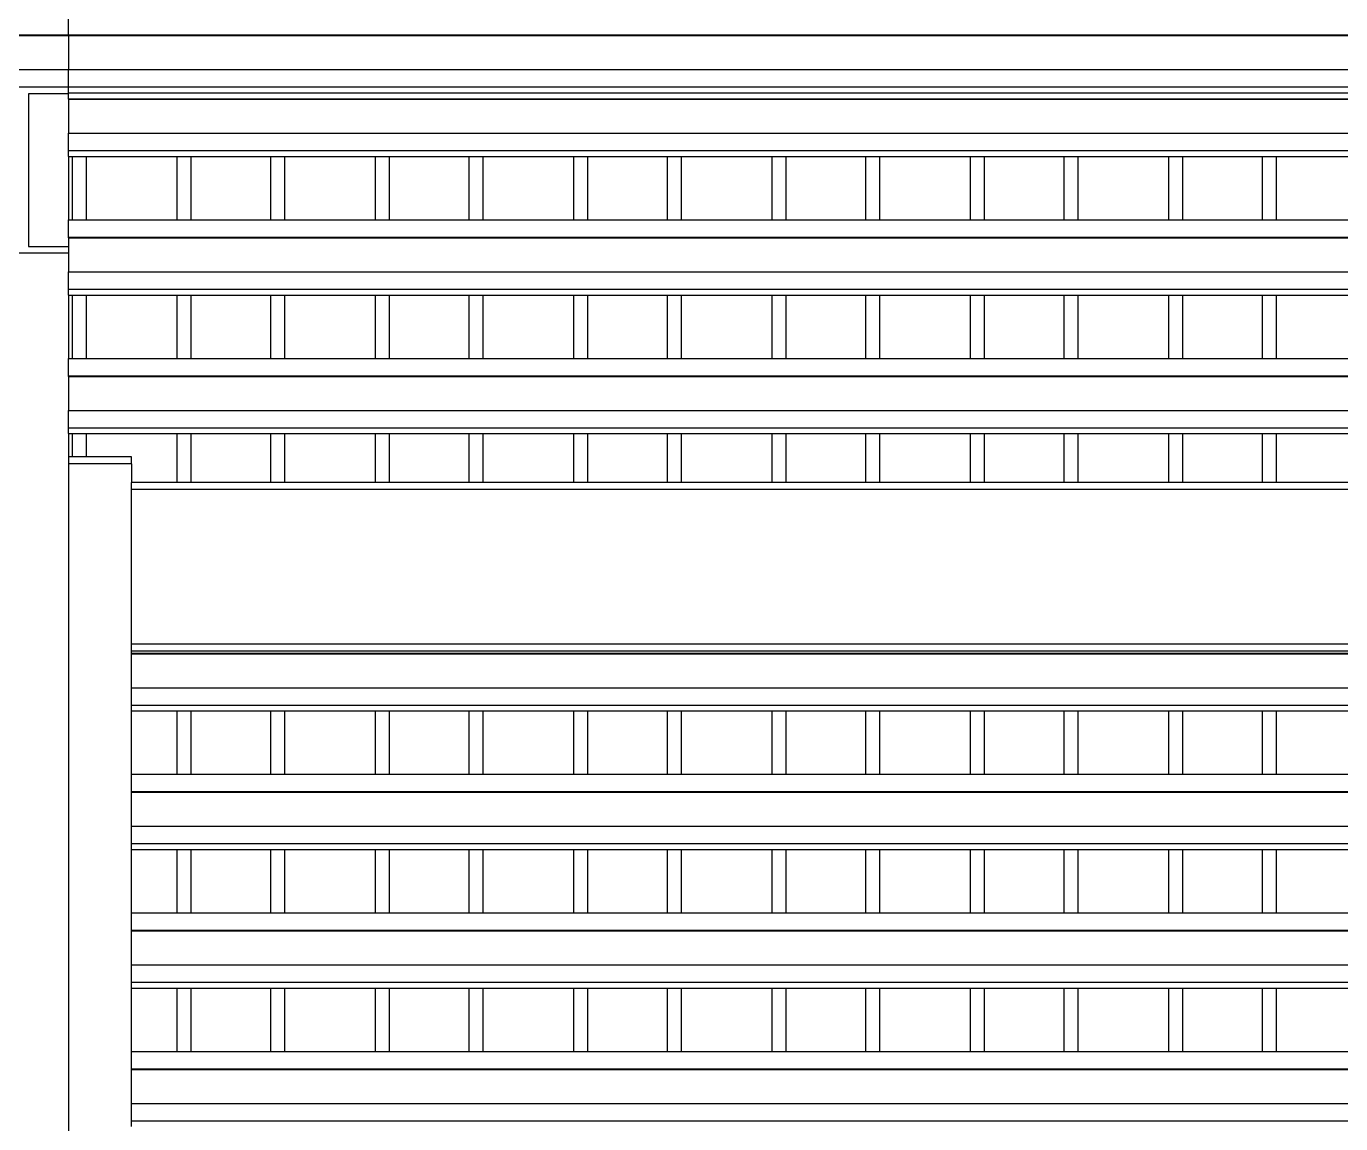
# Model space of a CAD drawing. Extents: x -92 to 92, y -11 to 21.
# Drawn here: x -47.209 to -45.337, y 16.013 to 17.576 of the extents above; entities that cross this region are included whole.
import ezdxf

# ---------------------------------------------------------------- set-up
doc = ezdxf.new("R2010")
doc.units = 0
doc.layers.get('0').update_dxf_attribs({"linetype": 'CONTINUOUS'})

msp = doc.modelspace()

# ---------------------------------------------------------------- linework, layer by layer
for p, q in [((-47.1487, 17.5632), (-47.1487, 17.5879)), ((-47.2687, 17.5632), (-47.1487, 17.5632)), ((-47.2687, 17.5624), (-47.1487, 17.5624)), ((-47.1487, 17.5624), (-47.1487, 17.5632)), ((-47.1487, 17.5632), (-29.151, 17.5632)), ((-47.1487, 17.5624), (-47.1487, 17.5139)), ((-47.1487, 17.5624), (-29.151, 17.5624)), ((-47.2687, 17.5139), (-47.1487, 17.5139)), ((-47.1487, 17.4892), (-47.1487, 17.5139)), ((-47.1487, 17.5139), (-29.151, 17.5139)), ((-47.2687, 17.4892), (-47.1487, 17.4892)), ((-47.1487, 17.481), (-47.1487, 17.4892)), ((-47.1487, 17.4892), (-43.5187, 17.4892)), ((-47.1487, 17.4796), (-47.2056, 17.4796)), ((-47.2056, 17.4796), (-47.2056, 17.2622)), ((-47.1487, 17.481), (-43.5187, 17.481)), ((-47.1487, 17.4796), (-47.1487, 17.481)), ((-47.1487, 17.4725), (-47.1487, 17.4796)), ((-47.1487, 17.4717), (-47.1487, 17.4725)), ((-47.1487, 17.4725), (-43.5187, 17.4725)), ((-47.1487, 17.4717), (-43.5187, 17.4717)), ((-47.1487, 17.4717), (-47.1487, 17.4232)), ((-47.1487, 17.3985), (-47.1487, 17.4232)), ((-47.1487, 17.4232), (-43.5187, 17.4232)), ((-47.1487, 17.3903), (-47.1487, 17.3985)), ((-47.1487, 17.3985), (-43.5187, 17.3985)), ((-47.1487, 17.3903), (-47.1487, 17.2999)), ((-47.1487, 17.3903), (-47.143, 17.3903)), ((-47.143, 17.2999), (-47.143, 17.3903)), ((-47.143, 17.3903), (-47.1229, 17.3903)), ((-47.1229, 17.2999), (-47.1229, 17.3903)), ((-47.1229, 17.3903), (-46.994, 17.3903)), ((-46.994, 17.2999), (-46.994, 17.3903)), ((-46.994, 17.3903), (-46.9738, 17.3903)), ((-46.9738, 17.2999), (-46.9738, 17.3903)), ((-46.9738, 17.3903), (-46.8606, 17.3903)), ((-46.8606, 17.2999), (-46.8606, 17.3903)), ((-46.8606, 17.3903), (-46.8404, 17.3903)), ((-46.8404, 17.2999), (-46.8404, 17.3903)), ((-46.8404, 17.3903), (-46.7116, 17.3903)), ((-46.7116, 17.2999), (-46.7116, 17.3903)), ((-46.7116, 17.3903), (-46.6914, 17.3903)), ((-46.6914, 17.2999), (-46.6914, 17.3903)), ((-46.6914, 17.3903), (-46.5782, 17.3903)), ((-46.5782, 17.2999), (-46.5782, 17.3903)), ((-46.5782, 17.3903), (-46.558, 17.3903)), ((-46.558, 17.2999), (-46.558, 17.3903)), ((-46.558, 17.3903), (-46.4292, 17.3903)), ((-46.4292, 17.2999), (-46.4292, 17.3903)), ((-46.4292, 17.3903), (-46.409, 17.3903)), ((-46.409, 17.2999), (-46.409, 17.3903)), ((-46.409, 17.3903), (-46.2958, 17.3903)), ((-46.2958, 17.2999), (-46.2958, 17.3903)), ((-46.2958, 17.3903), (-46.2756, 17.3903)), ((-46.2756, 17.2999), (-46.2756, 17.3903)), ((-46.2756, 17.3903), (-46.1468, 17.3903)), ((-46.1468, 17.2999), (-46.1468, 17.3903)), ((-46.1468, 17.3903), (-46.1266, 17.3903)), ((-46.1266, 17.2999), (-46.1266, 17.3903)), ((-46.1266, 17.3903), (-46.0134, 17.3903)), ((-46.0134, 17.2999), (-46.0134, 17.3903)), ((-46.0134, 17.3903), (-45.9932, 17.3903)), ((-45.9932, 17.2999), (-45.9932, 17.3903)), ((-45.9932, 17.3903), (-45.8644, 17.3903)), ((-45.8644, 17.2999), (-45.8644, 17.3903)), ((-45.8644, 17.3903), (-45.8442, 17.3903)), ((-45.8442, 17.2999), (-45.8442, 17.3903)), ((-45.8442, 17.3903), (-45.731, 17.3903)), ((-45.731, 17.2999), (-45.731, 17.3903)), ((-45.731, 17.3903), (-45.7108, 17.3903)), ((-45.7108, 17.2999), (-45.7108, 17.3903)), ((-45.7108, 17.3903), (-45.5819, 17.3903)), ((-45.5819, 17.2999), (-45.5819, 17.3903)), ((-45.5819, 17.3903), (-45.5618, 17.3903)), ((-45.5618, 17.2999), (-45.5618, 17.3903)), ((-45.5618, 17.3903), (-45.4485, 17.3903)), ((-45.4485, 17.2999), (-45.4485, 17.3903)), ((-45.4485, 17.3903), (-45.4284, 17.3903)), ((-45.4284, 17.2999), (-45.4284, 17.3903)), ((-45.4284, 17.3903), (-45.2995, 17.3903)), ((-47.1487, 17.2752), (-47.1487, 17.2999)), ((-47.1487, 17.2999), (-47.143, 17.2999)), ((-47.143, 17.2999), (-47.1229, 17.2999)), ((-47.1229, 17.2999), (-46.994, 17.2999)), ((-46.994, 17.2999), (-46.9738, 17.2999)), ((-46.9738, 17.2999), (-46.8606, 17.2999)), ((-46.8606, 17.2999), (-46.8404, 17.2999)), ((-46.8404, 17.2999), (-46.7116, 17.2999)), ((-46.7116, 17.2999), (-46.6914, 17.2999)), ((-46.6914, 17.2999), (-46.5782, 17.2999)), ((-46.5782, 17.2999), (-46.558, 17.2999)), ((-46.558, 17.2999), (-46.4292, 17.2999)), ((-46.4292, 17.2999), (-46.409, 17.2999)), ((-46.409, 17.2999), (-46.2958, 17.2999)), ((-46.2958, 17.2999), (-46.2756, 17.2999)), ((-46.2756, 17.2999), (-46.1468, 17.2999)), ((-46.1468, 17.2999), (-46.1266, 17.2999)), ((-46.1266, 17.2999), (-46.0134, 17.2999)), ((-46.0134, 17.2999), (-45.9932, 17.2999)), ((-45.9932, 17.2999), (-45.8644, 17.2999)), ((-45.8644, 17.2999), (-45.8442, 17.2999)), ((-45.8442, 17.2999), (-45.731, 17.2999)), ((-45.731, 17.2999), (-45.7108, 17.2999)), ((-45.7108, 17.2999), (-45.5819, 17.2999)), ((-45.5819, 17.2999), (-45.5618, 17.2999)), ((-45.5618, 17.2999), (-45.4485, 17.2999)), ((-45.4485, 17.2999), (-45.4284, 17.2999)), ((-45.4284, 17.2999), (-45.2995, 17.2999)), ((-47.2056, 17.2622), (-47.1487, 17.2622)), ((-47.1487, 17.2744), (-47.1487, 17.2752)), ((-47.1487, 17.2752), (-43.5187, 17.2752)), ((-47.1487, 17.2744), (-43.5187, 17.2744)), ((-47.1487, 17.2744), (-47.1487, 17.2622)), ((-47.1487, 17.2622), (-47.1487, 17.2525)), ((-47.1487, 17.2525), (-47.2687, 17.2525)), ((-47.1487, 17.2525), (-47.1487, 17.2259)), ((-47.1487, 17.2012), (-47.1487, 17.2259)), ((-47.1487, 17.2259), (-43.5187, 17.2259)), ((-47.1487, 17.193), (-47.1487, 17.2012)), ((-47.1487, 17.2012), (-43.5187, 17.2012)), ((-47.1487, 17.193), (-47.143, 17.193)), ((-47.1487, 17.193), (-47.1487, 17.1026)), ((-47.143, 17.1026), (-47.143, 17.193)), ((-47.143, 17.193), (-47.1229, 17.193)), ((-47.1229, 17.1026), (-47.1229, 17.193)), ((-47.1229, 17.193), (-46.994, 17.193)), ((-46.994, 17.1026), (-46.994, 17.193)), ((-46.994, 17.193), (-46.9738, 17.193)), ((-46.9738, 17.1026), (-46.9738, 17.193)), ((-46.9738, 17.193), (-46.8606, 17.193)), ((-46.8606, 17.1026), (-46.8606, 17.193)), ((-46.8606, 17.193), (-46.8404, 17.193)), ((-46.8404, 17.1026), (-46.8404, 17.193)), ((-46.8404, 17.193), (-46.7116, 17.193)), ((-46.7116, 17.1026), (-46.7116, 17.193)), ((-46.7116, 17.193), (-46.6914, 17.193)), ((-46.6914, 17.1026), (-46.6914, 17.193)), ((-46.6914, 17.193), (-46.5782, 17.193)), ((-46.5782, 17.1026), (-46.5782, 17.193)), ((-46.5782, 17.193), (-46.558, 17.193)), ((-46.558, 17.1026), (-46.558, 17.193)), ((-46.558, 17.193), (-46.4292, 17.193)), ((-46.4292, 17.1026), (-46.4292, 17.193)), ((-46.4292, 17.193), (-46.409, 17.193)), ((-46.409, 17.1026), (-46.409, 17.193)), ((-46.409, 17.193), (-46.2958, 17.193)), ((-46.2958, 17.1026), (-46.2958, 17.193)), ((-46.2958, 17.193), (-46.2756, 17.193)), ((-46.2756, 17.1026), (-46.2756, 17.193)), ((-46.2756, 17.193), (-46.1468, 17.193)), ((-46.1468, 17.1026), (-46.1468, 17.193)), ((-46.1468, 17.193), (-46.1266, 17.193)), ((-46.1266, 17.1026), (-46.1266, 17.193)), ((-46.1266, 17.193), (-46.0134, 17.193)), ((-46.0134, 17.1026), (-46.0134, 17.193)), ((-46.0134, 17.193), (-45.9932, 17.193)), ((-45.9932, 17.1026), (-45.9932, 17.193)), ((-45.9932, 17.193), (-45.8644, 17.193)), ((-45.8644, 17.1026), (-45.8644, 17.193)), ((-45.8644, 17.193), (-45.8442, 17.193)), ((-45.8442, 17.1026), (-45.8442, 17.193)), ((-45.8442, 17.193), (-45.731, 17.193)), ((-45.731, 17.1026), (-45.731, 17.193)), ((-45.731, 17.193), (-45.7108, 17.193)), ((-45.7108, 17.1026), (-45.7108, 17.193)), ((-45.7108, 17.193), (-45.5819, 17.193)), ((-45.5819, 17.1026), (-45.5819, 17.193)), ((-45.5819, 17.193), (-45.5618, 17.193)), ((-45.5618, 17.1026), (-45.5618, 17.193)), ((-45.5618, 17.193), (-45.4485, 17.193)), ((-45.4485, 17.1026), (-45.4485, 17.193)), ((-45.4485, 17.193), (-45.4284, 17.193)), ((-45.4284, 17.1026), (-45.4284, 17.193)), ((-45.4284, 17.193), (-45.2995, 17.193)), ((-47.1487, 17.0779), (-47.1487, 17.1026)), ((-47.1487, 17.1026), (-47.143, 17.1026)), ((-47.143, 17.1026), (-47.1229, 17.1026)), ((-47.1229, 17.1026), (-46.994, 17.1026)), ((-46.994, 17.1026), (-46.9738, 17.1026)), ((-46.9738, 17.1026), (-46.8606, 17.1026)), ((-46.8606, 17.1026), (-46.8404, 17.1026)), ((-46.8404, 17.1026), (-46.7116, 17.1026)), ((-46.7116, 17.1026), (-46.6914, 17.1026)), ((-46.6914, 17.1026), (-46.5782, 17.1026)), ((-46.5782, 17.1026), (-46.558, 17.1026)), ((-46.558, 17.1026), (-46.4292, 17.1026)), ((-46.4292, 17.1026), (-46.409, 17.1026)), ((-46.409, 17.1026), (-46.2958, 17.1026)), ((-46.2958, 17.1026), (-46.2756, 17.1026)), ((-46.2756, 17.1026), (-46.1468, 17.1026)), ((-46.1468, 17.1026), (-46.1266, 17.1026)), ((-46.1266, 17.1026), (-46.0134, 17.1026)), ((-46.0134, 17.1026), (-45.9932, 17.1026)), ((-45.9932, 17.1026), (-45.8644, 17.1026)), ((-45.8644, 17.1026), (-45.8442, 17.1026)), ((-45.8442, 17.1026), (-45.731, 17.1026)), ((-45.731, 17.1026), (-45.7108, 17.1026)), ((-45.7108, 17.1026), (-45.5819, 17.1026)), ((-45.5819, 17.1026), (-45.5618, 17.1026)), ((-45.5618, 17.1026), (-45.4485, 17.1026)), ((-45.4485, 17.1026), (-45.4284, 17.1026)), ((-45.4284, 17.1026), (-45.2995, 17.1026)), ((-47.1487, 17.0771), (-47.1487, 17.0779)), ((-47.1487, 17.0779), (-43.5187, 17.0779)), ((-47.1487, 17.0771), (-43.5187, 17.0771)), ((-47.1487, 17.0771), (-47.1487, 17.0286)), ((-47.1487, 17.0039), (-47.1487, 17.0286)), ((-47.1487, 17.0286), (-43.5187, 17.0286)), ((-47.1487, 16.9957), (-47.1487, 17.0039)), ((-47.1487, 17.0039), (-43.5187, 17.0039)), ((-47.1487, 16.9957), (-47.143, 16.9957)), ((-47.1487, 16.9957), (-47.1487, 16.9626)), ((-47.143, 16.9626), (-47.143, 16.9957)), ((-47.143, 16.9957), (-47.1229, 16.9957)), ((-47.1229, 16.9626), (-47.1229, 16.9957)), ((-47.1229, 16.9957), (-46.994, 16.9957)), ((-46.994, 16.9261), (-46.994, 16.9957)), ((-46.994, 16.9957), (-46.9738, 16.9957)), ((-46.9738, 16.9261), (-46.9738, 16.9957)), ((-46.9738, 16.9957), (-46.8606, 16.9957)), ((-46.8606, 16.9261), (-46.8606, 16.9957)), ((-46.8606, 16.9957), (-46.8404, 16.9957)), ((-46.8404, 16.9261), (-46.8404, 16.9957)), ((-46.8404, 16.9957), (-46.7116, 16.9957)), ((-46.7116, 16.9261), (-46.7116, 16.9957)), ((-46.7116, 16.9957), (-46.6914, 16.9957)), ((-46.6914, 16.9261), (-46.6914, 16.9957)), ((-46.6914, 16.9957), (-46.5782, 16.9957)), ((-46.5782, 16.9261), (-46.5782, 16.9957)), ((-46.5782, 16.9957), (-46.558, 16.9957)), ((-46.558, 16.9261), (-46.558, 16.9957)), ((-46.558, 16.9957), (-46.4292, 16.9957)), ((-46.4292, 16.9261), (-46.4292, 16.9957)), ((-46.4292, 16.9957), (-46.409, 16.9957)), ((-46.409, 16.9261), (-46.409, 16.9957)), ((-46.409, 16.9957), (-46.2958, 16.9957)), ((-46.2958, 16.9261), (-46.2958, 16.9957)), ((-46.2958, 16.9957), (-46.2756, 16.9957)), ((-46.2756, 16.9261), (-46.2756, 16.9957)), ((-46.2756, 16.9957), (-46.1468, 16.9957)), ((-46.1468, 16.9261), (-46.1468, 16.9957)), ((-46.1468, 16.9957), (-46.1266, 16.9957)), ((-46.1266, 16.9261), (-46.1266, 16.9957)), ((-46.1266, 16.9957), (-46.0134, 16.9957)), ((-46.0134, 16.9261), (-46.0134, 16.9957)), ((-46.0134, 16.9957), (-45.9932, 16.9957)), ((-45.9932, 16.9261), (-45.9932, 16.9957)), ((-45.9932, 16.9957), (-45.8644, 16.9957)), ((-45.8644, 16.9261), (-45.8644, 16.9957)), ((-45.8644, 16.9957), (-45.8442, 16.9957)), ((-45.8442, 16.9261), (-45.8442, 16.9957)), ((-45.8442, 16.9957), (-45.731, 16.9957)), ((-45.731, 16.9261), (-45.731, 16.9957)), ((-45.731, 16.9957), (-45.7108, 16.9957)), ((-45.7108, 16.9261), (-45.7108, 16.9957)), ((-45.7108, 16.9957), (-45.5819, 16.9957)), ((-45.5819, 16.9261), (-45.5819, 16.9957)), ((-45.5819, 16.9957), (-45.5618, 16.9957)), ((-45.5618, 16.9261), (-45.5618, 16.9957)), ((-45.5618, 16.9957), (-45.4485, 16.9957)), ((-45.4485, 16.9261), (-45.4485, 16.9957)), ((-45.4485, 16.9957), (-45.4284, 16.9957)), ((-45.4284, 16.9261), (-45.4284, 16.9957)), ((-45.4284, 16.9957), (-45.2995, 16.9957)), ((-47.143, 16.9626), (-47.1487, 16.9626)), ((-47.1487, 16.9626), (-47.1487, 16.9528)), ((-47.1229, 16.9626), (-47.143, 16.9626)), ((-47.0587, 16.9626), (-47.1229, 16.9626)), ((-47.0587, 16.9528), (-47.0587, 16.9626)), ((-47.0587, 16.9528), (-47.1487, 16.9528)), ((-47.1487, 16.9528), (-47.1487, 16.9527)), ((-47.1487, 16.9527), (-47.1487, 11.0141)), ((-47.0587, 16.9527), (-47.1487, 16.9527)), ((-47.0587, 16.9527), (-47.0587, 16.9528)), ((-47.0587, 16.9527), (-47.0587, 16.9261)), ((-46.994, 16.9261), (-47.0587, 16.9261)), ((-47.0587, 16.9163), (-47.0587, 16.9261)), ((-46.9738, 16.9261), (-46.994, 16.9261)), ((-46.8606, 16.9261), (-46.9738, 16.9261)), ((-46.8404, 16.9261), (-46.8606, 16.9261)), ((-46.7116, 16.9261), (-46.8404, 16.9261)), ((-46.6914, 16.9261), (-46.7116, 16.9261)), ((-46.5782, 16.9261), (-46.6914, 16.9261)), ((-46.558, 16.9261), (-46.5782, 16.9261)), ((-46.4292, 16.9261), (-46.558, 16.9261)), ((-46.409, 16.9261), (-46.4292, 16.9261)), ((-46.2958, 16.9261), (-46.409, 16.9261)), ((-46.2756, 16.9261), (-46.2958, 16.9261)), ((-46.1468, 16.9261), (-46.2756, 16.9261)), ((-46.1266, 16.9261), (-46.1468, 16.9261)), ((-46.0134, 16.9261), (-46.1266, 16.9261)), ((-45.9932, 16.9261), (-46.0134, 16.9261)), ((-45.8644, 16.9261), (-45.9932, 16.9261)), ((-45.8442, 16.9261), (-45.8644, 16.9261)), ((-45.731, 16.9261), (-45.8442, 16.9261)), ((-45.7108, 16.9261), (-45.731, 16.9261)), ((-45.5819, 16.9261), (-45.7108, 16.9261)), ((-45.5618, 16.9261), (-45.5819, 16.9261)), ((-45.4485, 16.9261), (-45.5618, 16.9261)), ((-45.4284, 16.9261), (-45.4485, 16.9261)), ((-45.2995, 16.9261), (-45.4284, 16.9261)), ((-43.5187, 16.9163), (-47.0587, 16.9163)), ((-47.0587, 16.6959), (-47.0587, 16.9163)), ((-43.5187, 16.6959), (-47.0587, 16.6959)), ((-47.0587, 16.6861), (-47.0587, 16.6959)), ((-43.5187, 16.6861), (-47.0587, 16.6861)), ((-47.0587, 16.6834), (-47.0587, 16.6861)), ((-47.0587, 16.6834), (-43.5187, 16.6834)), ((-47.0587, 16.6825), (-47.0587, 16.6834)), ((-47.0587, 16.6825), (-43.5187, 16.6825)), ((-47.0587, 16.6341), (-47.0587, 16.6825)), ((-47.0587, 16.6341), (-43.5187, 16.6341)), ((-47.0587, 16.6094), (-47.0587, 16.6341)), ((-47.0587, 16.6094), (-43.5187, 16.6094)), ((-47.0587, 16.6012), (-47.0587, 16.6094)), ((-47.0587, 16.6012), (-46.994, 16.6012)), ((-47.0587, 16.5108), (-47.0587, 16.6012)), ((-46.994, 16.5108), (-46.994, 16.6012)), ((-46.994, 16.6012), (-46.9738, 16.6012)), ((-46.9738, 16.5108), (-46.9738, 16.6012)), ((-46.9738, 16.6012), (-46.8606, 16.6012)), ((-46.8606, 16.5108), (-46.8606, 16.6012)), ((-46.8606, 16.6012), (-46.8404, 16.6012)), ((-46.8404, 16.5108), (-46.8404, 16.6012)), ((-46.8404, 16.6012), (-46.7116, 16.6012)), ((-46.7116, 16.5108), (-46.7116, 16.6012)), ((-46.7116, 16.6012), (-46.6914, 16.6012)), ((-46.6914, 16.5108), (-46.6914, 16.6012)), ((-46.6914, 16.6012), (-46.5782, 16.6012)), ((-46.5782, 16.5108), (-46.5782, 16.6012)), ((-46.5782, 16.6012), (-46.558, 16.6012)), ((-46.558, 16.5108), (-46.558, 16.6012)), ((-46.558, 16.6012), (-46.4292, 16.6012)), ((-46.4292, 16.5108), (-46.4292, 16.6012)), ((-46.4292, 16.6012), (-46.409, 16.6012)), ((-46.409, 16.5108), (-46.409, 16.6012)), ((-46.409, 16.6012), (-46.2958, 16.6012)), ((-46.2958, 16.5108), (-46.2958, 16.6012)), ((-46.2958, 16.6012), (-46.2756, 16.6012)), ((-46.2756, 16.5108), (-46.2756, 16.6012)), ((-46.2756, 16.6012), (-46.1468, 16.6012)), ((-46.1468, 16.5108), (-46.1468, 16.6012)), ((-46.1468, 16.6012), (-46.1266, 16.6012)), ((-46.1266, 16.5108), (-46.1266, 16.6012)), ((-46.1266, 16.6012), (-46.0134, 16.6012)), ((-46.0134, 16.5108), (-46.0134, 16.6012)), ((-46.0134, 16.6012), (-45.9932, 16.6012)), ((-45.9932, 16.5108), (-45.9932, 16.6012)), ((-45.9932, 16.6012), (-45.8644, 16.6012)), ((-45.8644, 16.5108), (-45.8644, 16.6012)), ((-45.8644, 16.6012), (-45.8442, 16.6012)), ((-45.8442, 16.5108), (-45.8442, 16.6012)), ((-45.8442, 16.6012), (-45.731, 16.6012)), ((-45.731, 16.5108), (-45.731, 16.6012)), ((-45.731, 16.6012), (-45.7108, 16.6012)), ((-45.7108, 16.5108), (-45.7108, 16.6012)), ((-45.7108, 16.6012), (-45.5819, 16.6012)), ((-45.5819, 16.5108), (-45.5819, 16.6012)), ((-45.5819, 16.6012), (-45.5618, 16.6012)), ((-45.5618, 16.5108), (-45.5618, 16.6012)), ((-45.5618, 16.6012), (-45.4485, 16.6012)), ((-45.4485, 16.5108), (-45.4485, 16.6012)), ((-45.4485, 16.6012), (-45.4284, 16.6012)), ((-45.4284, 16.5108), (-45.4284, 16.6012)), ((-45.4284, 16.6012), (-45.2995, 16.6012)), ((-47.0587, 16.5108), (-46.994, 16.5108)), ((-47.0587, 16.4861), (-47.0587, 16.5108)), ((-46.994, 16.5108), (-46.9738, 16.5108)), ((-46.9738, 16.5108), (-46.8606, 16.5108)), ((-46.8606, 16.5108), (-46.8404, 16.5108)), ((-46.8404, 16.5108), (-46.7116, 16.5108)), ((-46.7116, 16.5108), (-46.6914, 16.5108)), ((-46.6914, 16.5108), (-46.5782, 16.5108)), ((-46.5782, 16.5108), (-46.558, 16.5108)), ((-46.558, 16.5108), (-46.4292, 16.5108)), ((-46.4292, 16.5108), (-46.409, 16.5108)), ((-46.409, 16.5108), (-46.2958, 16.5108)), ((-46.2958, 16.5108), (-46.2756, 16.5108)), ((-46.2756, 16.5108), (-46.1468, 16.5108)), ((-46.1468, 16.5108), (-46.1266, 16.5108)), ((-46.1266, 16.5108), (-46.0134, 16.5108)), ((-46.0134, 16.5108), (-45.9932, 16.5108)), ((-45.9932, 16.5108), (-45.8644, 16.5108)), ((-45.8644, 16.5108), (-45.8442, 16.5108)), ((-45.8442, 16.5108), (-45.731, 16.5108)), ((-45.731, 16.5108), (-45.7108, 16.5108)), ((-45.7108, 16.5108), (-45.5819, 16.5108)), ((-45.5819, 16.5108), (-45.5618, 16.5108)), ((-45.5618, 16.5108), (-45.4485, 16.5108)), ((-45.4485, 16.5108), (-45.4284, 16.5108)), ((-45.4284, 16.5108), (-45.2995, 16.5108)), ((-47.0587, 16.4861), (-43.5187, 16.4861)), ((-47.0587, 16.4853), (-47.0587, 16.4861)), ((-47.0587, 16.4853), (-43.5187, 16.4853)), ((-47.0587, 16.4368), (-47.0587, 16.4853)), ((-47.0587, 16.4368), (-43.5187, 16.4368)), ((-47.0587, 16.4121), (-47.0587, 16.4368)), ((-47.0587, 16.4121), (-43.5187, 16.4121)), ((-47.0587, 16.4039), (-47.0587, 16.4121)), ((-47.0587, 16.4039), (-46.994, 16.4039)), ((-47.0587, 16.3135), (-47.0587, 16.4039)), ((-46.994, 16.3135), (-46.994, 16.4039)), ((-46.994, 16.4039), (-46.9738, 16.4039)), ((-46.9738, 16.3135), (-46.9738, 16.4039)), ((-46.9738, 16.4039), (-46.8606, 16.4039)), ((-46.8606, 16.3135), (-46.8606, 16.4039)), ((-46.8606, 16.4039), (-46.8404, 16.4039)), ((-46.8404, 16.3135), (-46.8404, 16.4039)), ((-46.8404, 16.4039), (-46.7116, 16.4039)), ((-46.7116, 16.3135), (-46.7116, 16.4039)), ((-46.7116, 16.4039), (-46.6914, 16.4039)), ((-46.6914, 16.3135), (-46.6914, 16.4039)), ((-46.6914, 16.4039), (-46.5782, 16.4039)), ((-46.5782, 16.3135), (-46.5782, 16.4039)), ((-46.5782, 16.4039), (-46.558, 16.4039)), ((-46.558, 16.3135), (-46.558, 16.4039)), ((-46.558, 16.4039), (-46.4292, 16.4039)), ((-46.4292, 16.3135), (-46.4292, 16.4039)), ((-46.4292, 16.4039), (-46.409, 16.4039)), ((-46.409, 16.3135), (-46.409, 16.4039)), ((-46.409, 16.4039), (-46.2958, 16.4039)), ((-46.2958, 16.3135), (-46.2958, 16.4039)), ((-46.2958, 16.4039), (-46.2756, 16.4039)), ((-46.2756, 16.3135), (-46.2756, 16.4039)), ((-46.2756, 16.4039), (-46.1468, 16.4039)), ((-46.1468, 16.3135), (-46.1468, 16.4039)), ((-46.1468, 16.4039), (-46.1266, 16.4039)), ((-46.1266, 16.3135), (-46.1266, 16.4039)), ((-46.1266, 16.4039), (-46.0134, 16.4039)), ((-46.0134, 16.3135), (-46.0134, 16.4039)), ((-46.0134, 16.4039), (-45.9932, 16.4039)), ((-45.9932, 16.3135), (-45.9932, 16.4039)), ((-45.9932, 16.4039), (-45.8644, 16.4039)), ((-45.8644, 16.3135), (-45.8644, 16.4039)), ((-45.8644, 16.4039), (-45.8442, 16.4039)), ((-45.8442, 16.3135), (-45.8442, 16.4039)), ((-45.8442, 16.4039), (-45.731, 16.4039)), ((-45.731, 16.3135), (-45.731, 16.4039)), ((-45.731, 16.4039), (-45.7108, 16.4039)), ((-45.7108, 16.3135), (-45.7108, 16.4039)), ((-45.7108, 16.4039), (-45.5819, 16.4039)), ((-45.5819, 16.3135), (-45.5819, 16.4039)), ((-45.5819, 16.4039), (-45.5618, 16.4039)), ((-45.5618, 16.3135), (-45.5618, 16.4039)), ((-45.5618, 16.4039), (-45.4485, 16.4039)), ((-45.4485, 16.3135), (-45.4485, 16.4039)), ((-45.4485, 16.4039), (-45.4284, 16.4039)), ((-45.4284, 16.3135), (-45.4284, 16.4039)), ((-45.4284, 16.4039), (-45.2995, 16.4039)), ((-47.0587, 16.3135), (-46.994, 16.3135)), ((-47.0587, 16.2888), (-47.0587, 16.3135)), ((-46.994, 16.3135), (-46.9738, 16.3135)), ((-46.9738, 16.3135), (-46.8606, 16.3135)), ((-46.8606, 16.3135), (-46.8404, 16.3135)), ((-46.8404, 16.3135), (-46.7116, 16.3135)), ((-46.7116, 16.3135), (-46.6914, 16.3135)), ((-46.6914, 16.3135), (-46.5782, 16.3135)), ((-46.5782, 16.3135), (-46.558, 16.3135)), ((-46.558, 16.3135), (-46.4292, 16.3135)), ((-46.4292, 16.3135), (-46.409, 16.3135)), ((-46.409, 16.3135), (-46.2958, 16.3135)), ((-46.2958, 16.3135), (-46.2756, 16.3135)), ((-46.2756, 16.3135), (-46.1468, 16.3135)), ((-46.1468, 16.3135), (-46.1266, 16.3135)), ((-46.1266, 16.3135), (-46.0134, 16.3135)), ((-46.0134, 16.3135), (-45.9932, 16.3135)), ((-45.9932, 16.3135), (-45.8644, 16.3135)), ((-45.8644, 16.3135), (-45.8442, 16.3135)), ((-45.8442, 16.3135), (-45.731, 16.3135)), ((-45.731, 16.3135), (-45.7108, 16.3135)), ((-45.7108, 16.3135), (-45.5819, 16.3135)), ((-45.5819, 16.3135), (-45.5618, 16.3135)), ((-45.5618, 16.3135), (-45.4485, 16.3135)), ((-45.4485, 16.3135), (-45.4284, 16.3135)), ((-45.4284, 16.3135), (-45.2995, 16.3135)), ((-47.0587, 16.2888), (-43.5187, 16.2888)), ((-47.0587, 16.288), (-47.0587, 16.2888)), ((-47.0587, 16.288), (-43.5187, 16.288)), ((-47.0587, 16.2395), (-47.0587, 16.288)), ((-47.0587, 16.2395), (-43.5187, 16.2395)), ((-47.0587, 16.2148), (-47.0587, 16.2395)), ((-47.0587, 16.2148), (-43.5187, 16.2148)), ((-47.0587, 16.2066), (-47.0587, 16.2148)), ((-47.0587, 16.2066), (-46.994, 16.2066)), ((-47.0587, 16.1162), (-47.0587, 16.2066)), ((-46.994, 16.1162), (-46.994, 16.2066)), ((-46.994, 16.2066), (-46.9738, 16.2066)), ((-46.9738, 16.1162), (-46.9738, 16.2066)), ((-46.9738, 16.2066), (-46.8606, 16.2066)), ((-46.8606, 16.1162), (-46.8606, 16.2066)), ((-46.8606, 16.2066), (-46.8404, 16.2066)), ((-46.8404, 16.1162), (-46.8404, 16.2066)), ((-46.8404, 16.2066), (-46.7116, 16.2066)), ((-46.7116, 16.1162), (-46.7116, 16.2066)), ((-46.7116, 16.2066), (-46.6914, 16.2066)), ((-46.6914, 16.1162), (-46.6914, 16.2066)), ((-46.6914, 16.2066), (-46.5782, 16.2066)), ((-46.5782, 16.1162), (-46.5782, 16.2066)), ((-46.5782, 16.2066), (-46.558, 16.2066)), ((-46.558, 16.1162), (-46.558, 16.2066)), ((-46.558, 16.2066), (-46.4292, 16.2066)), ((-46.4292, 16.1162), (-46.4292, 16.2066)), ((-46.4292, 16.2066), (-46.409, 16.2066)), ((-46.409, 16.1162), (-46.409, 16.2066)), ((-46.409, 16.2066), (-46.2958, 16.2066)), ((-46.2958, 16.1162), (-46.2958, 16.2066)), ((-46.2958, 16.2066), (-46.2756, 16.2066)), ((-46.2756, 16.1162), (-46.2756, 16.2066)), ((-46.2756, 16.2066), (-46.1468, 16.2066)), ((-46.1468, 16.1162), (-46.1468, 16.2066)), ((-46.1468, 16.2066), (-46.1266, 16.2066)), ((-46.1266, 16.1162), (-46.1266, 16.2066)), ((-46.1266, 16.2066), (-46.0134, 16.2066)), ((-46.0134, 16.1162), (-46.0134, 16.2066)), ((-46.0134, 16.2066), (-45.9932, 16.2066)), ((-45.9932, 16.1162), (-45.9932, 16.2066)), ((-45.9932, 16.2066), (-45.8644, 16.2066)), ((-45.8644, 16.1162), (-45.8644, 16.2066)), ((-45.8644, 16.2066), (-45.8442, 16.2066)), ((-45.8442, 16.1162), (-45.8442, 16.2066)), ((-45.8442, 16.2066), (-45.731, 16.2066)), ((-45.731, 16.1162), (-45.731, 16.2066)), ((-45.731, 16.2066), (-45.7108, 16.2066)), ((-45.7108, 16.1162), (-45.7108, 16.2066)), ((-45.7108, 16.2066), (-45.5819, 16.2066)), ((-45.5819, 16.1162), (-45.5819, 16.2066)), ((-45.5819, 16.2066), (-45.5618, 16.2066)), ((-45.5618, 16.1162), (-45.5618, 16.2066)), ((-45.5618, 16.2066), (-45.4485, 16.2066)), ((-45.4485, 16.1162), (-45.4485, 16.2066)), ((-45.4485, 16.2066), (-45.4284, 16.2066)), ((-45.4284, 16.1162), (-45.4284, 16.2066)), ((-45.4284, 16.2066), (-45.2995, 16.2066)), ((-47.0587, 16.1162), (-46.994, 16.1162)), ((-47.0587, 16.0915), (-47.0587, 16.1162)), ((-46.994, 16.1162), (-46.9738, 16.1162)), ((-46.9738, 16.1162), (-46.8606, 16.1162)), ((-46.8606, 16.1162), (-46.8404, 16.1162)), ((-46.8404, 16.1162), (-46.7116, 16.1162)), ((-46.7116, 16.1162), (-46.6914, 16.1162)), ((-46.6914, 16.1162), (-46.5782, 16.1162)), ((-46.5782, 16.1162), (-46.558, 16.1162)), ((-46.558, 16.1162), (-46.4292, 16.1162)), ((-46.4292, 16.1162), (-46.409, 16.1162)), ((-46.409, 16.1162), (-46.2958, 16.1162)), ((-46.2958, 16.1162), (-46.2756, 16.1162)), ((-46.2756, 16.1162), (-46.1468, 16.1162)), ((-46.1468, 16.1162), (-46.1266, 16.1162)), ((-46.1266, 16.1162), (-46.0134, 16.1162)), ((-46.0134, 16.1162), (-45.9932, 16.1162)), ((-45.9932, 16.1162), (-45.8644, 16.1162)), ((-45.8644, 16.1162), (-45.8442, 16.1162)), ((-45.8442, 16.1162), (-45.731, 16.1162)), ((-45.731, 16.1162), (-45.7108, 16.1162)), ((-45.7108, 16.1162), (-45.5819, 16.1162)), ((-45.5819, 16.1162), (-45.5618, 16.1162)), ((-45.5618, 16.1162), (-45.4485, 16.1162)), ((-45.4485, 16.1162), (-45.4284, 16.1162)), ((-45.4284, 16.1162), (-45.2995, 16.1162)), ((-47.0587, 16.0915), (-43.5187, 16.0915)), ((-47.0587, 16.0907), (-47.0587, 16.0915)), ((-47.0587, 16.0907), (-43.5187, 16.0907)), ((-47.0587, 16.0422), (-47.0587, 16.0907)), ((-47.0587, 16.0422), (-43.5187, 16.0422)), ((-47.0587, 16.0176), (-47.0587, 16.0422)), ((-47.0587, 16.0176), (-43.5187, 16.0176)), ((-47.0587, 16.0093), (-47.0587, 16.0176))]:
    msp.add_line(p, q)

doc.saveas('drawing.dxf')
